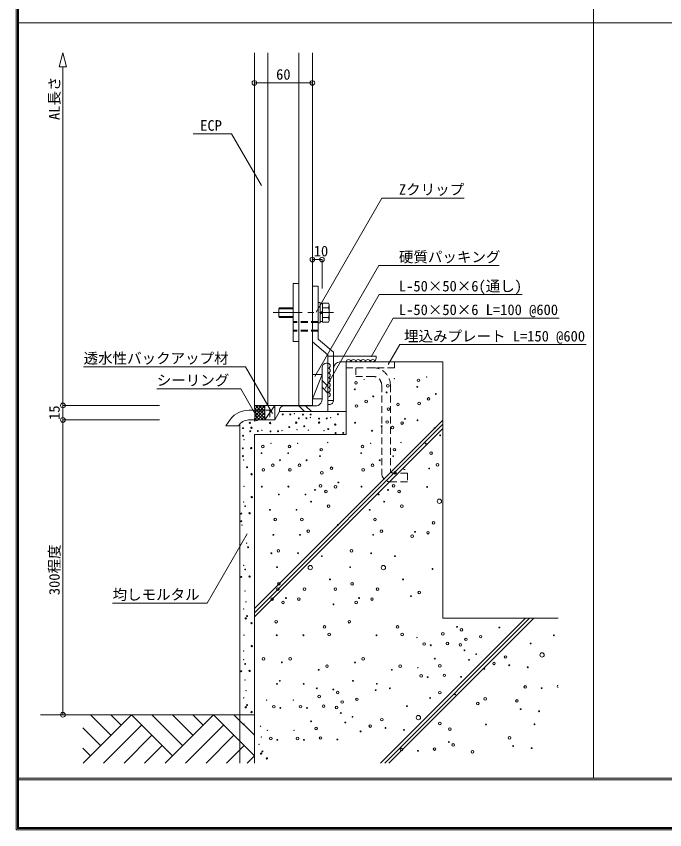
# Model space of a CAD drawing. Units: millimetres at full size, sheet at 1:6; details may follow other scales. Extents: x -1215 to 1203, y -852 to 852.
# Drawn here: x -1215 to -544, y -852 to -11 of the extents above; entities that cross this region are included whole.
import ezdxf
from ezdxf.enums import TextEntityAlignment as Align

# ---------------------------------------------------------------- set-up
doc = ezdxf.new("R2010")
doc.units = ezdxf.units.MM
doc.header["$LTSCALE"] = 6
doc.header["$PDMODE"] = 32
doc.header["$PDSIZE"] = 4.8
doc.linetypes.add('CHAIN1', pattern=[8, 5, -1, 1, -1])
doc.linetypes.add('DASHED1', pattern=[1.8, 1.2, -0.6])
for name, color, linetype, lineweight in [('0-0_WAKU', 7, 'Continuous', 5), ('0-1_AL', 5, 'Continuous', 5), ('0-2_SUNPO', 7, 'Continuous', 5), ('0-3_STEEL', 6, 'Continuous', 5), ('0-4_KANAMONO', 6, 'Continuous', 5), ('0-5_FUKUSIZA', 3, 'Continuous', 5), ('0-7_KUTAI', 4, 'Continuous', 5)]:
    doc.layers.add(name, color=color, linetype=linetype, lineweight=lineweight)
doc.styles.add('ＭＳ ゴシック', font='')
doc.styles.get('ＭＳ ゴシック').set_extended_font_data('MS Gothic')

msp = doc.modelspace()

# ---------------------------------------------------------------- linework, layer by layer
at = {"layer": '0-0_WAKU'}
for p, q in [((-1215.433, -852.414), (-1215.433, 852.414)), ((-1214.226, -851.207), (-1214.226, 851.207)), ((-1213.019, -850), (-1213.019, 850)), ((-618.019, 850), (-618.019, -799)), ((-1213.019, -17.85), (-6.019, -17.85)), ((-1213.019, -799), (1200.981, -799)), ((-1213.019, -800.7), (1200.981, -800.7)), ((-1215.433, -852.414), (1203.395, -852.414)), ((1202.188, -851.207), (-1214.226, -851.207)), ((1200.981, -850), (-1213.019, -850))]:
    msp.add_line(p, q, dxfattribs=at)
at = {"layer": '0-1_AL'}
for p, q in [((-969.027, -48.745), (-969.027, -413.511)), ((-955.027, -48.745), (-955.027, -413.511)), ((-923.027, -48.745), (-923.027, -413.511)), ((-909.027, -48.745), (-909.027, -413.511)), ((-909.027, -413.511), (-969.027, -413.511))]:
    msp.add_line(p, q, dxfattribs=at)
at = {"layer": '0-2_SUNPO'}
for p, q in [((-1167.189, -48.745), (-1171.071, -63.234)), ((-1167.189, -48.745), (-1163.307, -63.234)), ((-1171.071, -63.234), (-1163.307, -63.234)), ((-1167.189, -413.511), (-1167.189, -63.234)), ((-969.027, -79.832), (-909.027, -79.832)), ((-992.569, -132.674), (-1032.378, -132.674)), ((-961.785, -185.993), (-992.569, -132.674)), ((-905.153, -316.956), (-837.011, -198.932)), ((-837.011, -198.932), (-751.933, -198.932)), ((-906.629, -383.609), (-840.28, -268.689)), ((-715.557, -268.689), (-840.28, -268.689)), ((-895.813, -395.922), (-839.768, -298.85)), ((-839.768, -298.85), (-691.987, -298.85)), ((-830.415, -371.281), (-818.491, -350.627)), ((-818.491, -350.627), (-625.68, -350.627)), ((-978.246, -373.507), (-1145.747, -373.507)), ((-950.425, -421.693), (-978.246, -373.507)), ((-983.07, -396.269), (-1069.994, -396.269)), ((-966.41, -425.124), (-983.07, -396.269)), ((-1167.189, -413.511), (-1067.189, -413.511)), ((-1167.189, -413.511), (-1167.189, -428.509)), ((-1167.189, -428.509), (-1167.189, -733.511)), ((-1167.189, -428.509), (-1067.189, -428.509)), ((-1167.189, -733.511), (-1155.02, -733.511))]:
    msp.add_line(p, q, dxfattribs=at)
at = {"layer": '0-2_SUNPO', "linetype": 'CHAIN1'}
msp.add_line((-949.635, -317.509), (-887.306, -317.509), dxfattribs=at)
at = {"layer": '0-2_SUNPO'}
for points in [[(-909.027, -262.588), (-899.027, -262.588), (-899.027, -292.588)], [(-848.292, -363.261), (-825.224, -323.305), (-653.583, -323.305)], [(-976.411, -546.31), (-1017.777, -617.957), (-1115.733, -617.957)]]:
    msp.add_lwpolyline(points, dxfattribs=at)
for p in [(-969.027, -79.832), (-909.027, -79.832), (-909.027, -262.588), (-899.027, -262.588), (-1167.189, -413.511), (-1167.189, -428.509), (-1167.189, -733.511)]:
    msp.add_point(p, dxfattribs=at)
at = {"layer": '0-3_STEEL'}
for p, q in [((-893.027, -369.913), (-894.527, -369.913)), ((-861.529, -362.511), (-893.027, -362.511)), ((-893.027, -412.509), (-893.027, -362.511)), ((-893.027, -362.511), (-843.029, -362.511)), ((-893.027, -369.913), (-893.027, -419.911)), ((-880.529, -368.511), (-847.529, -368.511)), ((-843.029, -364.011), (-843.029, -362.511)), ((-899.025, -407.413), (-899.027, -374.413)), ((-893.027, -412.509), (-893.027, -376.111)), ((-887.029, -375.009), (-887.027, -408.009)), ((-893.027, -393.631), (-899.027, -387.631)), ((-893.027, -400.702), (-899.027, -394.702)), ((-887.027, -408.511), (-893.027, -408.511)), ((-943.025, -418.411), (-943.025, -419.911)), ((-893.027, -419.911), (-943.025, -419.911)), ((-905.525, -413.911), (-938.525, -413.911)), ((-917.06, -419.911), (-923.06, -413.911)), ((-909.989, -419.911), (-915.989, -413.911)), ((-893.027, -412.509), (-891.527, -412.509))]:
    msp.add_line(p, q, dxfattribs=at)
for centre, radius, start, end in [((-894.527, -374.413), 4.5, 90, 180), ((-880.529, -375.009), 6.5, 90, 180), ((-847.529, -364.011), 4.5, 270, 0.00002), ((-905.525, -407.413), 6.5, 270, 0.00002), ((-891.527, -408.009), 4.5, 270, 0.00002), ((-938.525, -418.411), 4.5, 90, 180)]:
    msp.add_arc(centre, radius, start, end, dxfattribs=at)
at = {"layer": '0-4_KANAMONO'}
for p, q in [((-929.027, -347.509), (-929.027, -287.509)), ((-923.027, -287.509), (-929.027, -287.509)), ((-923.027, -347.509), (-923.027, -287.509)), ((-909.027, -290.009), (-909.027, -347.849)), ((-909.027, -290.009), (-903.027, -290.009)), ((-903.027, -290.009), (-903.027, -345.055)), ((-903.027, -307.009), (-903.027, -328.009)), ((-901.029, -307.009), (-903.027, -307.009)), ((-901.029, -307.009), (-901.029, -328.009)), ((-898.527, -308.309), (-901.029, -308.309)), ((-892.431, -307.695), (-898.527, -307.695)), ((-898.527, -307.695), (-898.527, -327.325)), ((-891.528, -309.259), (-892.431, -307.694)), ((-892.353, -312.602), (-891.528, -309.26)), ((-891.528, -309.259), (-891.528, -325.759)), ((-943.58, -313.509), (-943.004, -312.509)), ((-943.58, -313.51), (-943.58, -321.509)), ((-929.027, -313.51), (-943.58, -313.51)), ((-929.027, -312.509), (-943.004, -312.509)), ((-898.527, -316.066), (-901.029, -317.509)), ((-898.527, -317.509), (-901.029, -318.953)), ((-892.353, -312.602), (-898.527, -312.602)), ((-943.58, -321.509), (-943.004, -322.509)), ((-929.027, -321.509), (-943.58, -321.509)), ((-929.027, -322.51), (-943.004, -322.51)), ((-901.029, -328.009), (-903.027, -328.009)), ((-898.527, -326.71), (-901.029, -326.71)), ((-892.353, -322.417), (-898.527, -322.417)), ((-892.431, -327.325), (-898.527, -327.325)), ((-891.528, -325.759), (-892.431, -327.325)), ((-892.353, -322.417), (-891.528, -325.759)), ((-923.027, -347.509), (-929.027, -347.509)), ((-893.027, -361.305), (-909.027, -347.849)), ((-887.027, -358.511), (-903.027, -345.055)), ((-893.027, -408.511), (-893.027, -361.305)), ((-887.027, -363.259), (-887.027, -358.511)), ((-887.027, -363.259), (-887.027, -408.511)), ((-974.554, -418.488), (-968.027, -418.495)), ((-998.687, -434.509), (-993.812, -427.547)), ((-975.027, -428.509), (-947.77, -428.509)), ((-998.687, -434.509), (-985.42, -434.509))]:
    msp.add_line(p, q, dxfattribs=at)
at = {"layer": '0-4_KANAMONO', "linetype": 'DASHED1'}
for p, q in [((-903.027, -326.76), (-929.027, -326.76)), ((-903.027, -327.76), (-929.027, -327.76)), ((-903.027, -335.76), (-929.027, -335.76)), ((-903.027, -336.76), (-929.027, -336.76)), ((-893.027, -362.511), (-893.027, -405.763)), ((-968.027, -418.495), (-953.027, -418.509)), ((-953.027, -418.509), (-953.027, -428.509))]:
    msp.add_line(p, q, dxfattribs=at)
at = {"layer": '0-4_KANAMONO'}
for centre, radius, start, end in [((-906.528, -317.509), 15, 340.90302, 19.097), ((-974.554, -443.488), 25, 90, 140.38399), ((-975.027, -440.509), 12, 90, 150)]:
    msp.add_arc(centre, radius, start, end, dxfattribs=at)
at = {"layer": '0-5_FUKUSIZA'}
for p, q in [((-909.026, -398.668), (-909.026, -381.497)), ((-899.027, -381.497), (-909.026, -406.497)), ((-909.026, -398.668), (-909.026, -406.497)), ((-909.026, -406.497), (-899.025, -406.497)), ((-958.027, -413.511), (-969.027, -413.511)), ((-968.94, -414.203), (-968.247, -413.511)), ((-968.847, -428.252), (-958.027, -417.433)), ((-968.724, -416.275), (-958.027, -426.973)), ((-968.635, -417.433), (-964.712, -413.511)), ((-968.555, -424.425), (-958.027, -413.897)), ((-968.513, -420.023), (-960.027, -428.509)), ((-968.497, -420.832), (-961.176, -413.511)), ((-967.953, -413.511), (-958.027, -423.437)), ((-964.418, -413.511), (-958.027, -419.901)), ((-960.882, -413.511), (-958.027, -416.366)), ((-958.027, -413.511), (-958.027, -428.509)), ((-947.989, -413.511), (-958.027, -413.511)), ((-958.027, -428.509), (-947.989, -413.511)), ((-947.989, -413.511), (-947.989, -428.509)), ((-968.715, -426.891), (-966.484, -429.123)), ((-968.521, -423.549), (-963.562, -428.509)), ((-966.081, -429.022), (-958.027, -420.968)), ((-962.032, -428.509), (-958.027, -424.504)), ((-958.497, -428.509), (-958.027, -428.039)), ((-958.027, -428.509), (-947.989, -428.509))]:
    msp.add_line(p, q, dxfattribs=at)
for points in [[(-899.027, -406.497), (-899.027, -381.497), (-909.026, -381.497)], [(-969.027, -429.759), (-964.027, -428.509), (-958.027, -428.509)]]:
    msp.add_lwpolyline(points, dxfattribs=at)
for centre, radius, start, end in [((-893.027, -372.413), 2.5, 270, 89.99998), ((-871.527, -368.511), 2.5, 0, 179.99998), ((-866.528, -368.461), 2.5, 0, 179.99998), ((-861.529, -368.461), 2.5, 0, 179.99998), ((-856.529, -368.461), 2.5, 0, 179.99998), ((-851.529, -368.461), 2.5, 0, 179.99998), ((-846.53, -368.461), 2.5, 0, 179.99998), ((-892.977, -377.412), 2.5, 270, 89.99998), ((-892.977, -382.411), 2.5, 270, 89.99998), ((-892.977, -387.411), 2.5, 270, 89.99998), ((-892.977, -392.411), 2.5, 270, 89.99998), ((-892.977, -397.41), 2.5, 270, 89.99998), ((-892.977, -402.41), 2.5, 270, 89.99998), ((-1030.387, -421.635), 61.895, 352.45796, 7.54202)]:
    msp.add_arc(centre, radius, start, end, dxfattribs=at)
at = {"layer": '0-7_KUTAI', "color": 6, "linetype": 'DASHED1'}
for p, q in [((-874.027, -374.511), (-874.027, -368.511)), ((-824.027, -368.511), (-824.027, -374.511)), ((-824.027, -374.511), (-874.027, -374.511)), ((-864.027, -374.511), (-864.027, -383.511)), ((-846.282, -383.511), (-864.027, -383.511)), ((-837.282, -392.511), (-837.282, -483.512)), ((-828.282, -392.511), (-828.282, -480.512)), ((-810.627, -483.512), (-825.282, -483.512)), ((-810.627, -483.512), (-810.627, -492.512)), ((-810.627, -492.512), (-828.282, -492.512))]:
    msp.add_line(p, q, dxfattribs=at)
at = {"layer": '0-7_KUTAI'}
for p, q in [((-874.027, -368.511), (-774.027, -368.511)), ((-874.027, -368.511), (-874.027, -443.511)), ((-774.027, -633.511), (-774.027, -368.511)), ((-943.025, -419.911), (-947.989, -428.509)), ((-943.025, -419.911), (-874.027, -419.911)), ((-969.027, -428.509), (-947.989, -428.509)), ((-774.027, -428.711), (-969.027, -623.711)), ((-984.027, -783.511), (-984.027, -432.572)), ((-774.027, -432.953), (-969.027, -627.953)), ((-774.027, -437.196), (-969.027, -632.196)), ((-874.027, -443.511), (-969.027, -443.511)), ((-969.027, -783.511), (-969.027, -443.511)), ((-688.418, -633.511), (-838.418, -783.511)), ((-684.175, -633.511), (-834.175, -783.511)), ((-679.932, -633.511), (-829.932, -783.511)), ((-654.697, -633.511), (-774.027, -633.511)), ((-1190.276, -733.511), (-969.027, -733.511))]:
    msp.add_line(p, q, dxfattribs=at)
at = {"layer": '0-7_KUTAI', "color": 7}
for p, q in [((-1146.306, -783.511), (-1096.306, -733.511)), ((-1117.52, -754.724), (-1138.733, -733.511)), ((-1106.913, -744.117), (-1117.52, -733.511)), ((-1053.88, -775.937), (-1096.306, -733.511)), ((-1043.273, -765.331), (-1075.093, -733.511)), ((-1061.454, -783.511), (-1011.454, -733.511)), ((-1032.667, -754.724), (-1053.88, -733.511)), ((-1022.06, -744.117), (-1032.667, -733.511)), ((-969.027, -775.937), (-1011.454, -733.511)), ((-969.027, -754.724), (-990.24, -733.511)), ((-1128.126, -765.331), (-1146.538, -746.919)), ((-1125.093, -783.511), (-1085.7, -744.117)), ((-1040.24, -783.511), (-1000.847, -744.117)), ((-1103.88, -783.511), (-1075.093, -754.724)), ((-1019.027, -783.511), (-990.24, -754.724)), ((-1082.667, -783.511), (-1064.487, -765.331)), ((-997.814, -783.511), (-979.634, -765.331)), ((-1138.733, -775.937), (-1146.538, -768.132)), ((-976.601, -783.511), (-969.027, -775.937))]:
    msp.add_line(p, q, dxfattribs=at)
at = {"layer": '0-7_KUTAI'}
for centre, radius in [((-855.412, -386.643), 0.2), ((-824.107, -385.81), 0.2), ((-799.16, -387.524), 1.35), ((-790.714, -384.059), 0.2), ((-863.859, -390.109), 1.35), ((-830.849, -393.25), 1.35), ((-800.485, -394.249), 0.45), ((-865.183, -396.834), 0.45), ((-846.005, -404.18), 0.45), ((-832.174, -399.974), 0.45), ((-781.306, -401.595), 0.45), ((-853.424, -409.379), 1.35), ((-820.415, -412.519), 1.35), ((-798.559, -411.503), 1.35), ((-788.726, -406.794), 1.35), ((-863.258, -414.088), 1.35), ((-830.248, -417.228), 1.35), ((-939.724, -422.818), 0.5), ((-931.841, -422.713), 0.5), ((-927.73, -421.886), 0.2), ((-923.024, -426.929), 0.5), ((-918.743, -422.984), 0.5), ((-915.141, -426.824), 0.5), ((-910.86, -422.879), 0.5), ((-911.03, -425.997), 0.2), ((-902.043, -427.096), 0.5), ((-894.16, -426.991), 0.5), ((-890.049, -426.164), 0.2), ((-882.636, -422.663), 0.5), ((-813.143, -427.22), 0.45), ((-800.159, -428.841), 0.45), ((-980.802, -437.005), 0.5), ((-973.705, -431.503), 0.7), ((-972.126, -436.611), 0.7), ((-952.724, -431.669), 0.7), ((-932.923, -435.912), 0.5), ((-925.647, -431.329), 0.7), ((-917.442, -435.035), 0.5), ((-902.018, -431.189), 0.7), ((-892.626, -437.945), 0.5), ((-885.35, -433.361), 0.7), ((-864.858, -431.425), 0.45), ((-837.374, -434.914), 0.45), ((-831.663, -430.657), 1.35), ((-826.039, -436.452), 1.35), ((-816.205, -431.743), 1.35), ((-782.509, -437.039), 0.45), ((-980.697, -444.888), 0.5), ((-973.31, -440.178), 0.5), ((-965.427, -440.073), 0.5), ((-961.316, -439.246), 0.2), ((-952.329, -440.345), 0.5), ((-944.446, -440.24), 0.5), ((-940.335, -439.413), 0.2), ((-924.855, -438.536), 0.2), ((-913.258, -439.073), 0.2), ((-896.931, -439.482), 0.2), ((-884.956, -442.037), 0.5), ((-877.073, -441.932), 0.5), ((-847.207, -439.623), 0.45), ((-776.707, -444.46), 0.45), ((-979.87, -448.999), 0.2), ((-951.909, -452.647), 0.2), ((-924.343, -452.647), 0.2), ((-893.038, -451.814), 0.2), ((-848.681, -452.647), 0.2), ((-817.376, -451.814), 0.2), ((-791.741, -452.871), 0.45), ((-980.969, -457.986), 0.5), ((-972.293, -457.592), 0.7), ((-961.68, -462.838), 0.45), ((-960.356, -456.113), 1.35), ((-934.114, -462.838), 0.45), ((-932.79, -456.113), 1.35), ((-899.78, -459.254), 1.35), ((-858.452, -462.838), 0.45), ((-857.127, -456.113), 1.35), ((-824.118, -459.254), 1.35), ((-786.207, -462.916), 1.35), ((-980.863, -465.869), 0.5), ((-980.036, -469.98), 0.2), ((-942.502, -470.184), 0.45), ((-914.935, -470.184), 0.45), ((-901.105, -465.979), 0.45), ((-839.273, -470.184), 0.45), ((-825.442, -465.979), 0.45), ((-976.536, -477.392), 0.5), ((-959.755, -480.092), 1.35), ((-949.921, -475.383), 1.35), ((-932.188, -480.092), 1.35), ((-922.355, -475.383), 1.35), ((-889.346, -478.524), 1.35), ((-856.526, -480.092), 1.35), ((-846.693, -475.383), 1.35), ((-788.133, -478.703), 0.45), ((-779.592, -474.931), 1.35), ((-971.953, -484.669), 0.7), ((-899.179, -483.233), 1.35), ((-823.517, -483.233), 1.35), ((-900.593, -496.661), 1.35), ((-885.136, -497.747), 1.35), ((-882.074, -493.224), 0.45), ((-824.931, -496.661), 1.35), ((-979.696, -497.057), 0.2), ((-961.355, -497.429), 0.45), ((-933.789, -497.429), 0.45), ((-906.305, -500.919), 0.45), ((-894.97, -502.456), 1.35), ((-858.126, -497.429), 0.45), ((-830.642, -500.919), 0.45), ((-819.307, -502.456), 1.35), ((-790.249, -497.821), 0.45), ((-980.106, -513.384), 0.2), ((-971.813, -508.297), 0.7), ((-943.704, -505.628), 0.45), ((-916.138, -505.628), 0.45), ((-910.337, -513.049), 0.45), ((-840.476, -505.628), 0.45), ((-834.674, -513.049), 0.45), ((-777.499, -512.672), 2.25), ((-978.568, -517.689), 0.5), ((-952.936, -521.459), 0.45), ((-925.37, -521.459), 0.45), ((-892.175, -517.687), 1.35), ((-849.708, -521.459), 0.45), ((-816.512, -517.687), 1.35), ((-982.661, -525.359), 0.5), ((-973.985, -524.965), 0.7), ((-982.556, -533.242), 0.5), ((-981.729, -537.353), 0.2), ((-947.403, -531.504), 1.35), ((-919.836, -531.504), 1.35), ((-882.675, -537.078), 0.45), ((-844.174, -531.504), 1.35), ((-783.513, -534.899), 1.35), ((-949.328, -547.291), 0.45), ((-921.762, -547.291), 0.45), ((-913.221, -543.519), 1.35), ((-846.099, -547.291), 0.45), ((-837.559, -543.519), 1.35), ((-802.699, -544.193), 0.45), ((-789.33, -545.18), 1.35), ((-805.762, -548.716), 1.35), ((-984.098, -557.533), 0.2), ((-977.11, -555.957), 0.2), ((-975.572, -560.261), 0.5), ((-944.202, -563.838), 1.35), ((-868.54, -563.838), 1.35), ((-951.444, -566.409), 0.45), ((-923.878, -566.409), 0.45), ((-899.223, -569.413), 0.45), ((-848.216, -566.409), 0.45), ((-823.561, -569.413), 0.45), ((-980.106, -578.908), 0.2), ((-945.526, -580.827), 0.45), ((-911.128, -581.26), 2.25), ((-869.864, -580.827), 0.45), ((-835.466, -581.26), 2.25), ((-978.568, -583.213), 0.5), ((-784.659, -582.641), 0.45), ((-982.661, -590.884), 0.5), ((-973.985, -590.489), 0.7), ((-943.601, -598.081), 1.35), ((-890.805, -593.443), 0.45), ((-867.938, -598.081), 1.35), ((-815.142, -593.443), 0.45), ((-978.603, -605.545), 0.2), ((-944.708, -603.488), 1.35), ((-917.142, -603.488), 1.35), ((-885.271, -603.488), 1.35), ((-841.48, -603.488), 1.35), ((-798.389, -606.962), 1.35), ((-950.526, -613.768), 1.35), ((-936.329, -612.781), 0.45), ((-922.96, -613.768), 1.35), ((-860.666, -612.781), 0.45), ((-847.297, -613.768), 1.35), ((-806.929, -610.734), 0.45), ((-977.591, -616.68), 0.2), ((-939.391, -617.305), 1.35), ((-887.197, -619.275), 0.45), ((-863.729, -617.305), 1.35), ((-980.036, -624.048), 0.2), ((-976.536, -631.461), 0.5), ((-977.925, -633.765), 0.7), ((-971.953, -638.737), 0.7), ((-946.43, -637.245), 1.35), ((-870.767, -637.245), 1.35), ((-896.519, -642.651), 1.35), ((-820.857, -642.651), 1.35), ((-759.306, -642.583), 0.45), ((-754.783, -645.646), 1.35), ((-715.452, -643.185), 0.45), ((-979.696, -651.125), 0.2), ((-945.855, -651.229), 0.45), ((-918.289, -651.229), 0.45), ((-891.708, -650.461), 1.35), ((-842.626, -651.229), 0.45), ((-816.046, -650.461), 1.35), ((-800.716, -653.548), 0.2), ((-774.007, -649.855), 1.35), ((-750.074, -655.479), 1.35), ((-734.843, -652.684), 1.35), ((-659.088, -651.314), 0.45), ((-971.813, -662.365), 0.7), ((-793.276, -660.29), 1.35), ((-786.552, -661.614), 0.45), ((-769.297, -659.689), 1.35), ((-755.869, -661.103), 1.35), ((-683.117, -659.733), 0.45), ((-980.106, -667.453), 0.2), ((-751.611, -666.814), 0.45), ((-739.481, -670.846), 0.45), ((-709.011, -673.731), 1.35), ((-671.27, -671.638), 2.25), ((-980.106, -676.517), 0.2), ((-978.568, -680.821), 0.5), ((-959.584, -675.55), 1.35), ((-940.558, -679.322), 0.45), ((-932.018, -675.55), 1.35), ((-864.896, -679.322), 0.45), ((-856.356, -675.55), 1.35), ((-782.346, -675.445), 0.45), ((-777.147, -682.865), 1.35), ((-746.902, -676.648), 0.45), ((-721.026, -680.346), 1.35), ((-982.661, -688.492), 0.5), ((-973.985, -688.098), 0.7), ((-902.402, -687.042), 0.45), ((-893.862, -683.27), 1.35), ((-826.74, -687.042), 0.45), ((-818.2, -683.27), 1.35), ((-799.883, -684.853), 0.2), ((-731.071, -685.879), 0.45), ((-705.239, -682.271), 0.45), ((-686.121, -684.388), 0.45), ((-978.603, -697.491), 0.2), ((-942.675, -698.44), 0.45), ((-867.012, -698.44), 0.45), ((-796.417, -693.299), 1.35), ((-789.692, -694.624), 0.45), ((-772.438, -692.698), 1.35), ((-755.101, -694.298), 0.45), ((-945.586, -701.443), 0.45), ((-918.02, -701.443), 0.45), ((-904.519, -706.16), 0.45), ((-842.358, -701.443), 0.45), ((-828.856, -706.16), 0.45), ((-688.692, -704.712), 1.35), ((-671.703, -706.036), 0.45), ((-977.591, -708.626), 0.2), ((-902.042, -714.677), 1.35), ((-887.342, -707.405), 0.45), ((-882.818, -710.467), 1.35), ((-843.487, -708.006), 0.45), ((-777.078, -710.602), 1.35), ((-761.291, -712.528), 0.45), ((-980.036, -715.994), 0.2), ((-976.536, -723.406), 0.5), ((-956.318, -718.369), 0.2), ((-928.751, -718.369), 0.2), ((-897.333, -724.51), 1.35), ((-878.109, -720.301), 1.35), ((-862.879, -717.506), 1.35), ((-787.123, -716.136), 0.45), ((-737.914, -721.85), 1.35), ((-730.105, -717.039), 1.35), ((-697.295, -719.193), 1.35), ((-977.925, -725.711), 0.7), ((-971.953, -730.683), 0.7), ((-948.878, -725.111), 1.35), ((-942.154, -726.436), 0.45), ((-921.312, -725.111), 1.35), ((-914.587, -726.436), 0.45), ((-883.905, -725.924), 1.35), ((-879.647, -731.636), 0.45), ((-811.153, -724.554), 0.45), ((-693.523, -727.733), 0.45), ((-674.406, -729.85), 0.45), ((-910.382, -740.266), 0.45), ((-867.517, -735.667), 0.45), ((-837.046, -738.552), 1.35), ((-799.306, -736.459), 2.25), ((-979.696, -743.071), 0.2), ((-962.707, -745.434), 0.2), ((-905.183, -747.686), 1.35), ((-874.938, -741.469), 0.45), ((-849.061, -745.167), 1.35), ((-833.274, -747.093), 0.45), ((-814.157, -749.209), 0.45), ((-777.078, -742.473), 1.35), ((-766.798, -748.29), 1.35), ((-729.336, -743.62), 0.45), ((-679.122, -743.351), 0.45), ((-961.695, -756.568), 0.2), ((-955.485, -749.674), 0.2), ((-952.019, -758.121), 1.35), ((-927.919, -749.674), 0.2), ((-924.453, -758.121), 1.35), ((-900.474, -757.519), 1.35), ((-859.107, -750.701), 0.45), ((-705.016, -757.349), 1.35), ((-964.14, -763.936), 0.2), ((-945.294, -759.445), 0.45), ((-917.728, -759.445), 0.45), ((-883.137, -759.12), 0.45), ((-767.784, -761.66), 0.45), ((-763.261, -764.722), 1.35), ((-701.244, -765.889), 0.45), ((-962.029, -773.654), 0.7), ((-960.64, -771.349), 0.5), ((-816.727, -769.533), 1.35), ((-799.739, -770.857), 0.45), ((-782.485, -768.932), 1.35), ((-743.321, -771.761), 1.35), ((-682.126, -768.006), 0.45), ((-956.056, -778.625), 0.7)]:
    msp.add_circle(centre, radius, dxfattribs=at)
at = {"layer": '0-7_KUTAI', "color": 6, "linetype": 'DASHED1'}
for centre, radius, start, end in [((-846.282, -392.511), 18, 0, 90), ((-846.282, -392.511), 9, 0, 90), ((-828.282, -483.512), 9, 180, 270), ((-825.282, -480.512), 3, 180, 270)]:
    msp.add_arc(centre, radius, start, end, dxfattribs=at)
at = {"layer": '0-7_KUTAI'}
for centre, start, end in [((-813.683, -478.524), 60.92544, 299.07456), ((-654.449, -704.11), 100.58065, 259.41935)]:
    msp.add_arc(centre, 1.35, start, end, dxfattribs=at)

# ---------------------------------------------------------------- texts
at = {"layer": '0-2_SUNPO', "style": 'ＭＳ ゴシック'}
for s, p in [('60', (-946.527, -79.832)), ('ECP', (-1025.069, -132.674)), ('Zクリップ', (-819.433, -198.932)), ('10', (-907.576, -262.588)), ('硬質パッキング', (-819.433, -268.689)), ('L-50×50×6(通し)', (-819.397, -298.85)), ('L-50×50×6 L=100 @600', (-819.397, -323.305)), ('埋込みプレート L=150 @600 ', (-814.15, -350.627)), ('透水性バックアップ材', (-1145.747, -373.507)), ('シーリング', (-1069.994, -396.269)), ('均しモルタル', (-1115.733, -617.957))]:
    msp.add_text(s, height=11, dxfattribs=at).set_placement(p, align=Align.BOTTOM_LEFT)
for s, p in [('AL長さ', (-1167.189, -118.234)), ('15', (-1167.189, -428.51)), ('300程度', (-1167.189, -609.76))]:
    msp.add_text(s, height=11, rotation=90, dxfattribs=at).set_placement(p, align=Align.BOTTOM_LEFT)

doc.saveas('drawing.dxf')
